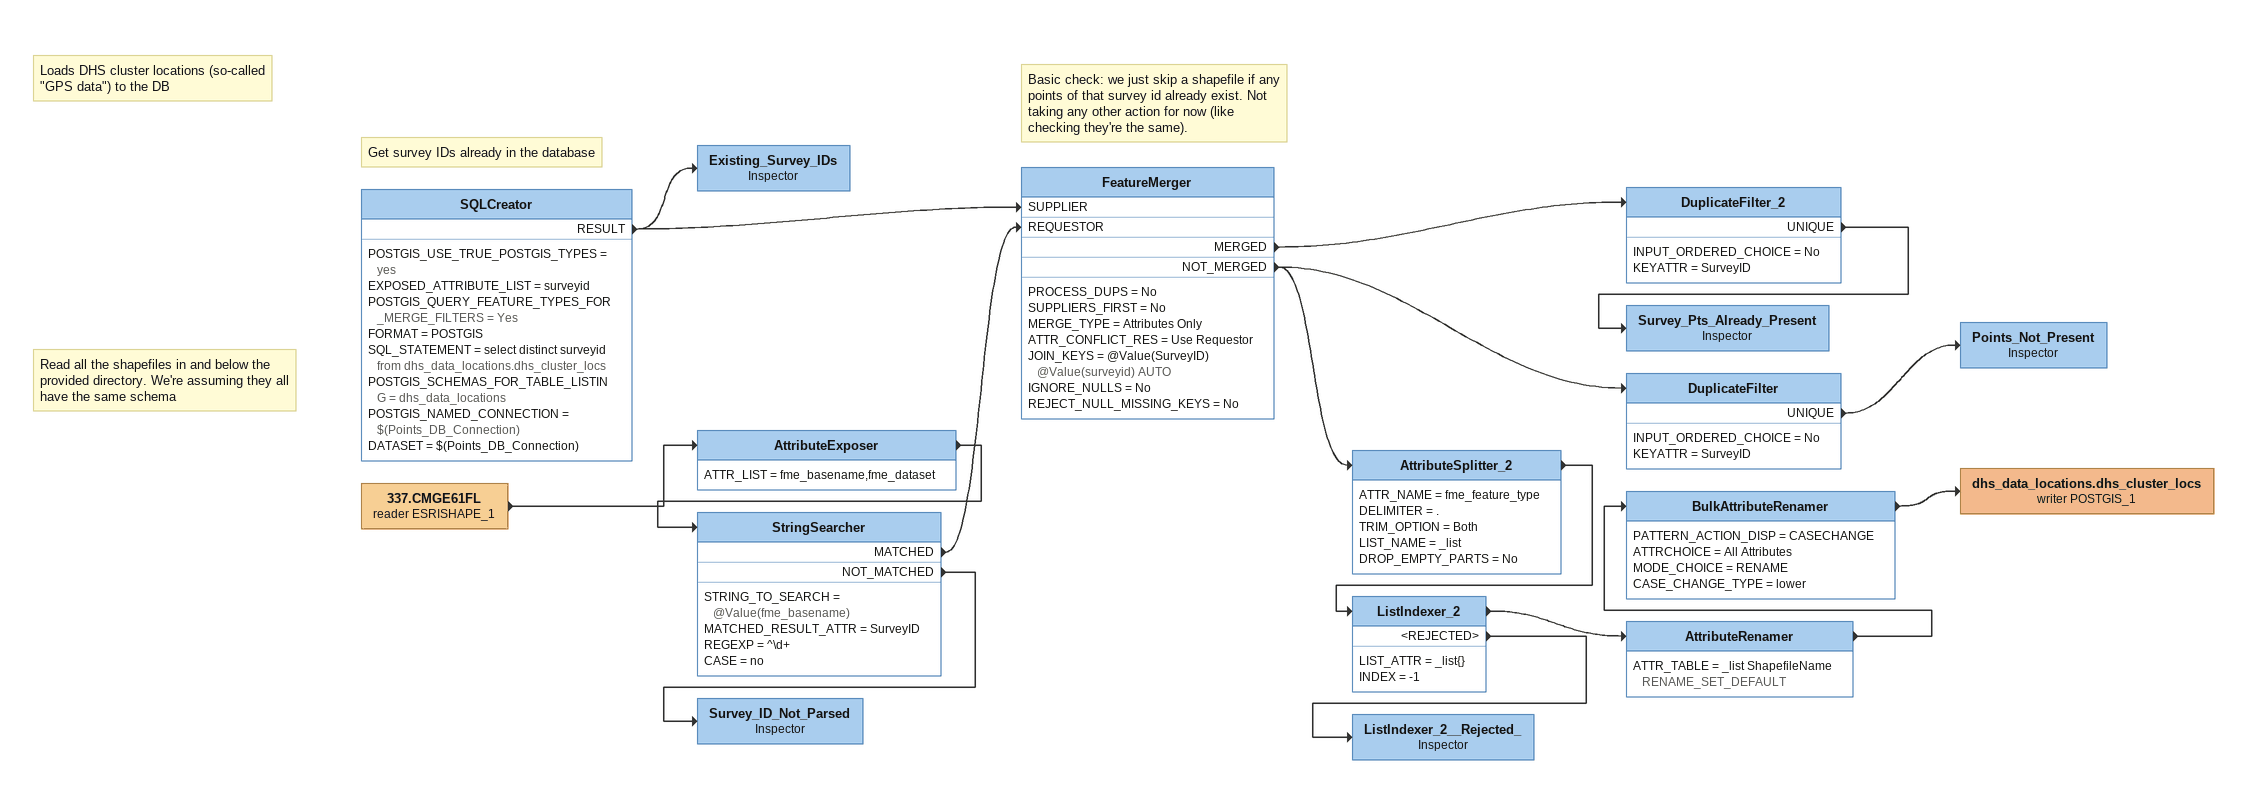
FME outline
Note: Loads DHS cluster locations (so-called "GPS data") to the DB
Note: Get survey IDs already in the database
SQLCreator
    POSTGIS_USE_TRUE_POSTGIS_TYPES = yes
    EXPOSED_ATTRIBUTE_LIST = surveyid
    POSTGIS_QUERY_FEATURE_TYPES_FOR_MERGE_FILTERS = Yes
    FORMAT = POSTGIS
    SQL_STATEMENT = select distinct surveyid from dhs_data_locations.dhs_cluster_locs
    POSTGIS_SCHEMAS_FOR_TABLE_LISTING = dhs_data_locations
    POSTGIS_NAMED_CONNECTION = $(Points_DB_Connection)
    DATASET = $(Points_DB_Connection)
    RESULT -> Existing_Survey_IDs
    RESULT -> FeatureMerger [SUPPLIER]
Existing_Survey_IDs: Inspector
Note: Read all the shapefiles in and below the provided directory. We're assuming they all have the same schema
337.CMGE61FL (reader ESRISHAPE_1)
    -> AttributeExposer
AttributeExposer
    ATTR_LIST = fme_basename,fme_dataset
    -> StringSearcher
StringSearcher
    STRING_TO_SEARCH = @Value(fme_basename)
    MATCHED_RESULT_ATTR = SurveyID
    REGEXP = ^\d+
    CASE = no
    MATCHED -> FeatureMerger [REQUESTOR]
    NOT_MATCHED -> Survey_ID_Not_Parsed
Note: Basic check: we just skip a shapefile if any points of that survey id already exist. Not taking any other action for now (like checking they're the same).
FeatureMerger
    PROCESS_DUPS = No
    SUPPLIERS_FIRST = No
    MERGE_TYPE = Attributes Only
    ATTR_CONFLICT_RES = Use Requestor
    JOIN_KEYS = @Value(SurveyID) @Value(surveyid) AUTO
    IGNORE_NULLS = No
    REJECT_NULL_MISSING_KEYS = No
    MERGED -> DuplicateFilter_2
    NOT_MERGED -> AttributeSplitter_2
    NOT_MERGED -> DuplicateFilter
DuplicateFilter_2
    INPUT_ORDERED_CHOICE = No
    KEYATTR = SurveyID
    UNIQUE -> Survey_Pts_Already_Present
Survey_Pts_Already_Present: Inspector
DuplicateFilter
    INPUT_ORDERED_CHOICE = No
    KEYATTR = SurveyID
    UNIQUE -> Points_Not_Present
Points_Not_Present: Inspector
AttributeSplitter_2
    ATTR_NAME = fme_feature_type
    DELIMITER = .
    TRIM_OPTION = Both
    LIST_NAME = _list
    DROP_EMPTY_PARTS = No
    -> ListIndexer_2
ListIndexer_2
    LIST_ATTR = _list{}
    INDEX = -1
    -> AttributeRenamer
    <REJECTED> -> ListIndexer_2__Rejected_
AttributeRenamer
    ATTR_TABLE = _list ShapefileName RENAME_SET_DEFAULT
    -> BulkAttributeRenamer
BulkAttributeRenamer
    PATTERN_ACTION_DISP = CASECHANGE
    ATTRCHOICE = All Attributes
    MODE_CHOICE = RENAME
    CASE_CHANGE_TYPE = lower
    -> dhs_data_locations.dhs_cluster_locs (writer POSTGIS_1)
dhs_data_locations.dhs_cluster_locs (writer POSTGIS_1)
ListIndexer_2__Rejected_: Inspector
Survey_ID_Not_Parsed: Inspector
